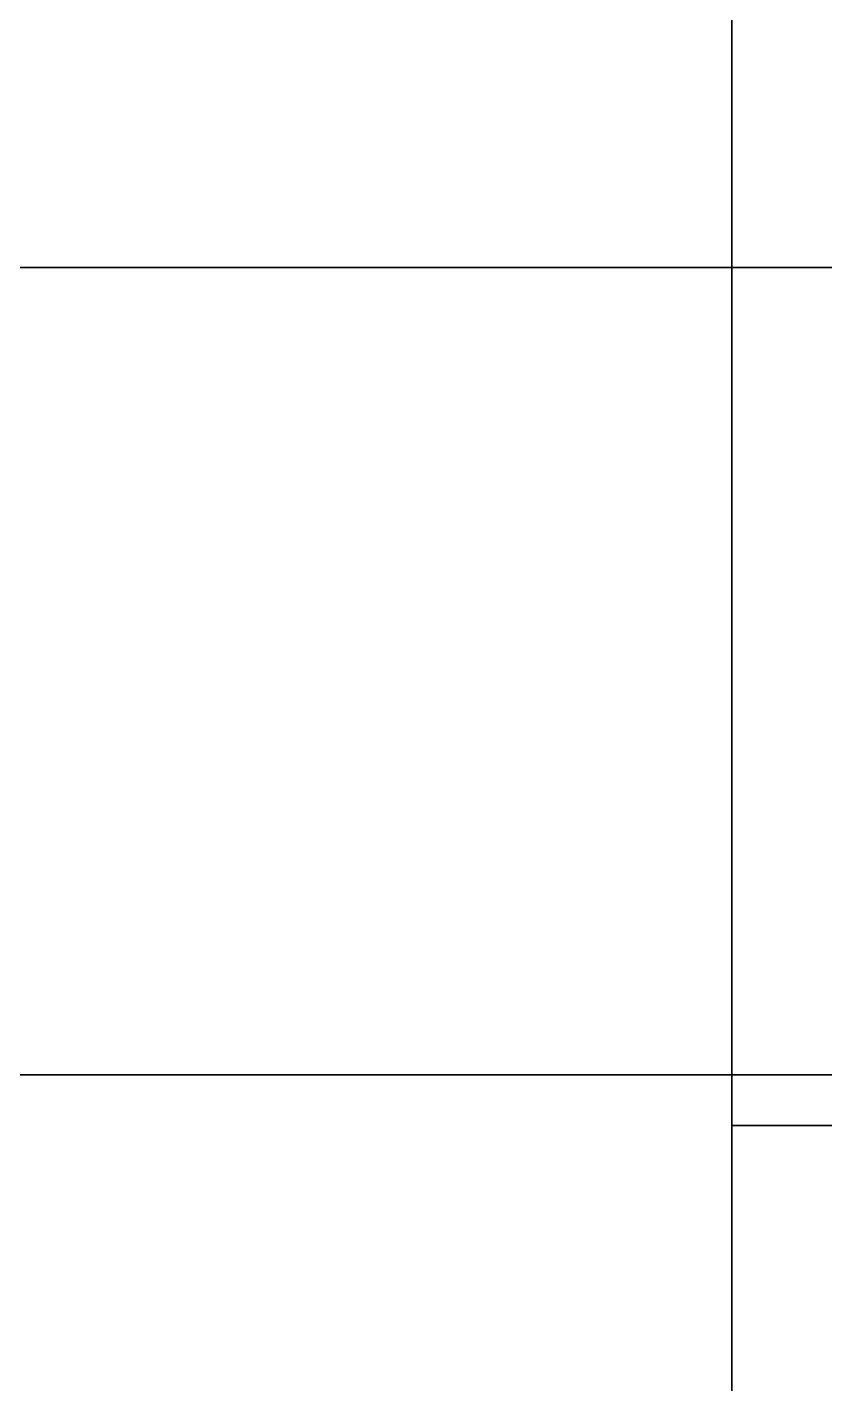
# Model space of a CAD drawing. Header units: millimetres. Extents: x -1 to 3, y -3 to 11.3.
# Drawn here: x 0.5403 to 0.6984, y -0.9012 to -0.6324 of the extents above; entities that cross this region are included whole.
import ezdxf

# ---------------------------------------------------------------- set-up
doc = ezdxf.new("R2010")
doc.units = ezdxf.units.MM
for name, color, linetype in [('hansa_parts', 4, 'Continuous'), ('tent', 3, 'Continuous'), ('tracks', 3, 'Continuous')]:
    doc.layers.add(name, color=color, linetype=linetype)

msp = doc.modelspace()

# ---------------------------------------------------------------- linework, layer by layer
msp.add_3dface([(0.9, 0.03, 1.7), (-0.9, 0.03, 1.7), (-0.7, -1.16, 1.7), (0.7, -1.16, 1.7)])
at = {"layer": 'hansa_parts'}
msp.add_3dface([(-0.86, 0.03, 2.24), (-0.86, -1.16, 2.24), (0.86, -1.16, 2.24), (0.86, 0.03, 2.24)], dxfattribs=at)
at = {"layer": 'tent'}
for points in [[(-0.74, -0.52, 2.19), (-0.74, -0.68, 2.15), (0.74, -0.68, 2.15), (0.74, -0.52, 2.19)], [(0.74, -0.84, 2.19), (0.74, -0.68, 2.15), (-0.74, -0.68, 2.15), (-0.74, -0.84, 2.19)], [(0.74, -1.25, 2.23), (0.74, -0.84, 2.19), (-0.74, -0.84, 2.19), (-0.74, -1.25, 2.23)]]:
    msp.add_3dface(points, dxfattribs=at)
at = {"layer": 'tracks'}
for points in [[(0.68, 0.22), (0.68, -1.58), (0.68, -1.58, 0.08), (0.68, 0.22, 0.08)], [(0.99, 0.22), (0.99, -1.58), (0.68, -1.58), (0.68, 0.22)], [(0.68, 0.22, 0.08), (0.68, -1.58, 0.08), (0.99, -1.58, 0.08), (0.99, 0.22, 0.08)], [(0.68, -0.85, 0.79), (0.68, -0.1, 0.79), (0.68, -0.1, 0.7), (0.68, -0.85, 0.7)], [(0.99, -0.85, 0.79), (0.99, -0.1, 0.79), (0.68, -0.1, 0.79), (0.68, -0.85, 0.79)], [(0.68, -0.85, 0.7), (0.68, -0.1, 0.7), (0.99, -0.1, 0.7), (0.99, -0.85, 0.7)], [(0.99, -2.03, 0.86), (0.99, -0.85, 0.79), (0.68, -0.85, 0.79), (0.68, -2.03, 0.86)], [(0.68, -2.03, 0.86), (0.68, -0.85, 0.79), (0.68, -0.85, 0.7), (0.68, -2.03, 0.77)], [(0.68, -2.03, 0.77), (0.68, -0.85, 0.7), (0.99, -0.85, 0.7), (0.99, -2.03, 0.77)]]:
    msp.add_3dface(points, dxfattribs=at)

doc.saveas('drawing.dxf')
